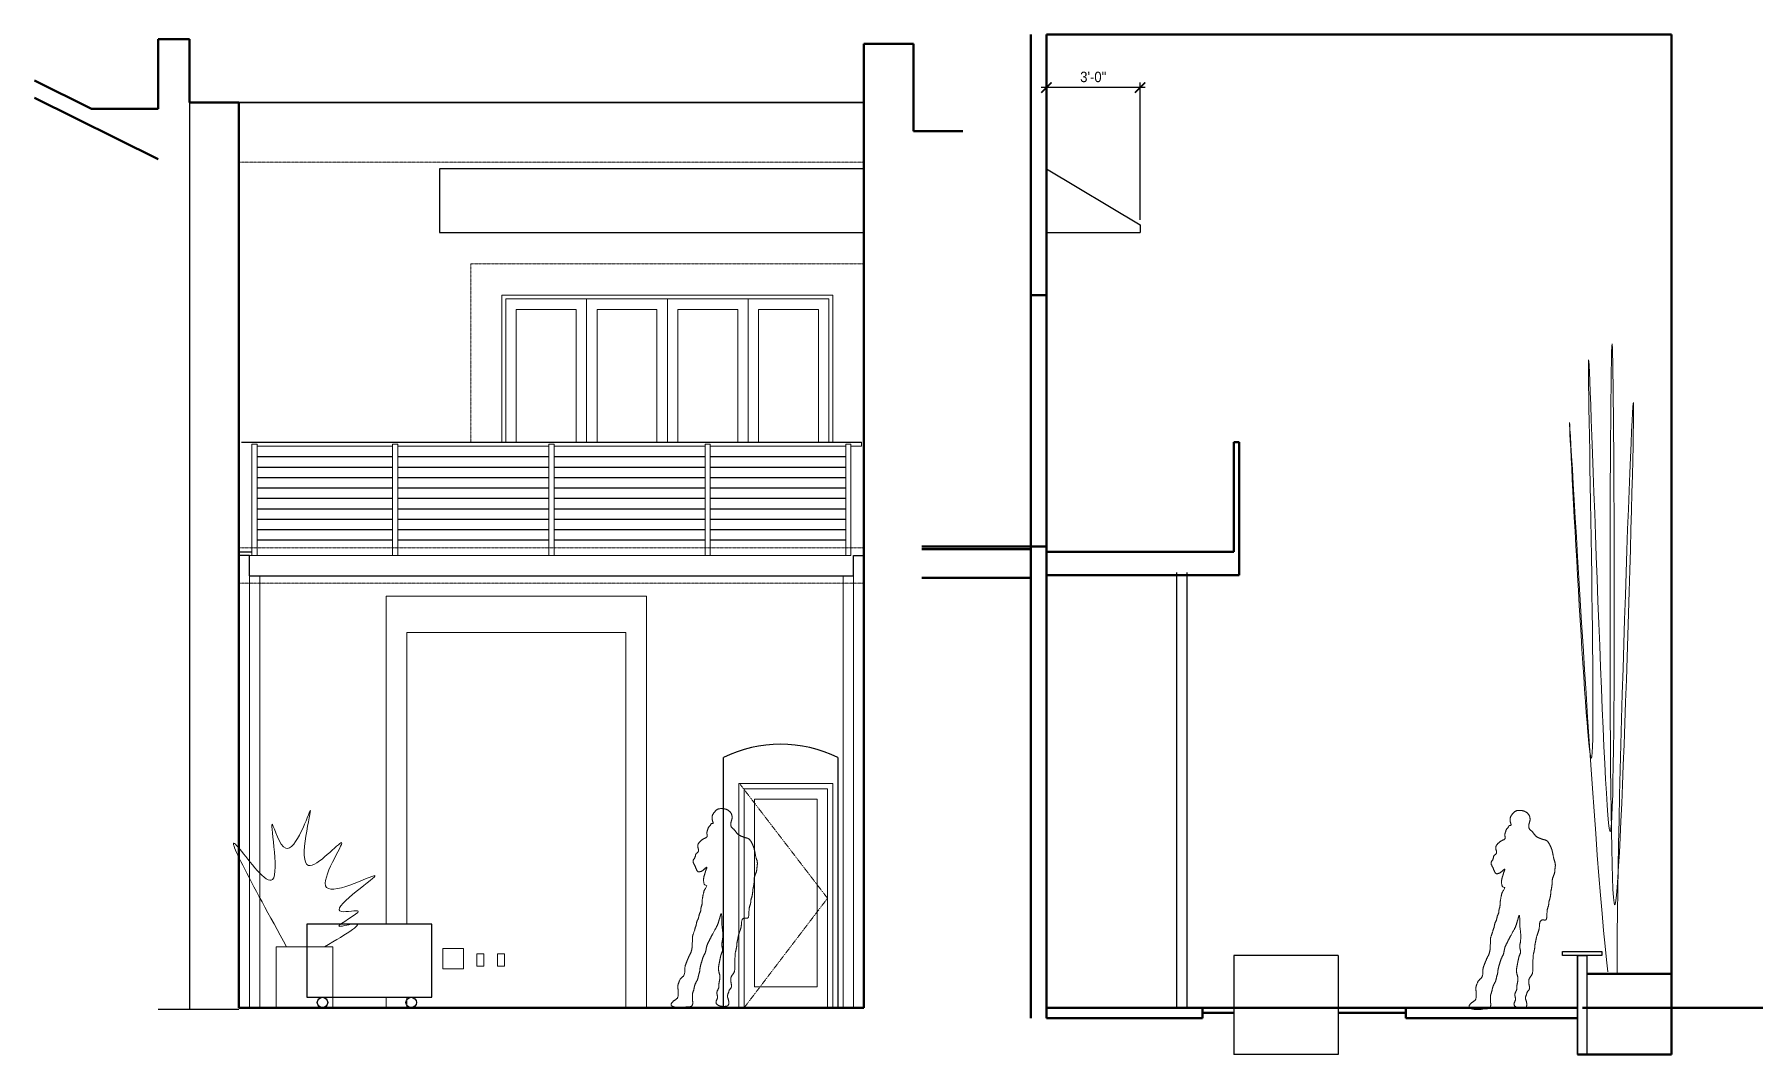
# Model space of a CAD drawing. Header units: inches. Extents: x -5536 to 8590, y -9140 to 228.
# Drawn here: x 7004 to 7664, y -4818 to -4426 of the extents above; entities that cross this region are included whole.
import ezdxf

# ---------------------------------------------------------------- set-up
doc = ezdxf.new("R2010")
doc.units = ezdxf.units.IN
doc.header["$LTSCALE"] = 0.125
doc.header["$MEASUREMENT"] = 0
doc.header["$PDMODE"] = 35
doc.header["$PDSIZE"] = -5
doc.linetypes.add('DASHED', pattern=[0.75, 0.5, -0.25])
doc.linetypes.add('DOT', pattern=[0.25, 0, -0.25])
doc.layers.get('0').update_dxf_attribs({"linetype": 'CONTINUOUS'})
doc.layers.get('Defpoints').update_dxf_attribs({"linetype": 'CONTINUOUS'})
for name, color, linetype, lineweight in [('A-ELEV-1', 4, 'CONTINUOUS', 35), ('A-ELEV-2', 5, 'CONTINUOUS', 25), ('A-ELEV-3', 8, 'CONTINUOUS', 15), ('A-ELEV-BYND', 9, 'DASHED', 9), ('A-ELEV-CUT', 3, 'CONTINUOUS', 50), ('A-ELEV-GHOST', 8, 'DOT', 15)]:
    doc.layers.add(name, color=color, linetype=linetype, lineweight=lineweight)
doc.layers.add('A-note-dim-1_4', color=8, linetype='CONTINUOUS')
doc.styles.add('1_4SM', font='swisse.ttf', dxfattribs={"width": 0.9, "height": 4})
doc.dimstyles.new('DIM1_4', dxfattribs={"dimtxt": 4, "dimasz": 4, "dimexe": 2, "dimexo": 2, "dimgap": 2, "dimtad": 1, "dimdec": 4, "dimzin": 11, "dimdsep": 46, "dimlunit": 4, "dimtxsty": '1_4SM', "dimblk": 'ARCHTICK', "dimblk1": 'ARCHTICK', "dimblk2": 'ARCHTICK', "dimsah": 1, "dimcen": 4, "dimdle": 2, "dimclrd": 8, "dimclre": 8, "dimclrt": 8, "dimadec": 0, "dimazin": 0, "dimtfac": 4, "dimtdec": 4, "dimtofl": 0, "dimtmove": 2, "dimatfit": 3, "dimfxl": 1, "dimfrac": 2, "dimtzin": 0, "dimarcsym": 0})

# ---------------------------------------------------------------- blocks, each defined once
blk = doc.blocks.new('E01-PEEP-GREG01')
at = {"layer": 'A-ELEV-3'}
blk.add_lwpolyline([(3.52, 44.76), (3.39, 44.44), (3.25, 44.16), (3.12, 43.91), (3, 43.7), (2.88, 43.51), (2.77, 43.34), (2.68, 43.18), (2.59, 43.03), (2.52, 42.9), (2.46, 42.76), (2.41, 42.63), (2.37, 42.5), (2.33, 42.37), (2.3, 42.22), (2.26, 42.07), (2.23, 41.91), (2.2, 41.74), (2.16, 41.55), (2.12, 41.36), (2.08, 41.16), (2.04, 40.97), (2, 40.78), (1.97, 40.59), (1.93, 40.42), (1.9, 40.25), (1.87, 40.1), (1.84, 39.96), (1.82, 39.82), (1.8, 39.68), (1.78, 39.53), (1.77, 39.38), (1.75, 39.22), (1.74, 39.05), (1.73, 38.86), (1.73, 38.67), (1.72, 38.47), (1.71, 38.28), (1.7, 38.08), (1.68, 37.9), (1.66, 37.72), (1.64, 37.56), (1.61, 37.41), (1.57, 37.27), (1.54, 37.14), (1.5, 37.02), (1.46, 36.9), (1.43, 36.79), (1.39, 36.68), (1.36, 36.56), (1.33, 36.45), (1.3, 36.34), (1.28, 36.23), (1.26, 36.12), (1.24, 36), (1.23, 35.89), (1.21, 35.78), (1.2, 35.67), (1.19, 35.55), (1.19, 35.44), (1.18, 35.33), (1.16, 35.22), (1.15, 35.11), (1.12, 34.99), (1.09, 34.88), (1.06, 34.77), (1.01, 34.66), (0.96, 34.55), (0.91, 34.43), (0.86, 34.32), (0.8, 34.21), (0.75, 34.1), (0.7, 33.98), (0.66, 33.87), (0.62, 33.76), (0.59, 33.65), (0.56, 33.54), (0.54, 33.42), (0.51, 33.31), (0.49, 33.2), (0.46, 33.09), (0.44, 32.97), (0.42, 32.86), (0.39, 32.75), (0.37, 32.64), (0.34, 32.53), (0.3, 32.41), (0.27, 32.3), (0.23, 32.19), (0.18, 32.08), (0.13, 31.96), (0.07, 31.85), (0.02, 31.74), (-0.04, 31.63), (-0.09, 31.52), (-0.15, 31.4), (-0.19, 31.29), (-0.24, 31.18), (-0.27, 31.07), (-0.31, 30.95), (-0.34, 30.84), (-0.36, 30.73), (-0.39, 30.62), (-0.41, 30.51), (-0.43, 30.39), (-0.46, 30.28), (-0.48, 30.17), (-0.5, 30.06), (-0.53, 29.95), (-0.55, 29.83), (-0.58, 29.72), (-0.61, 29.61), (-0.64, 29.5), (-0.68, 29.38), (-0.72, 29.27), (-0.75, 29.16), (-0.79, 29.05), (-0.83, 28.94), (-0.87, 28.82), (-0.91, 28.71), (-0.94, 28.6), (-0.98, 28.49), (-1.01, 28.37), (-1.04, 28.25), (-1.07, 28.13), (-1.11, 28), (-1.14, 27.86), (-1.19, 27.71), (-1.24, 27.55), (-1.3, 27.38), (-1.37, 27.19), (-1.44, 27), (-1.51, 26.8), (-1.58, 26.61), (-1.65, 26.42), (-1.72, 26.23), (-1.78, 26.06), (-1.83, 25.89), (-1.88, 25.74), (-1.91, 25.58), (-1.95, 25.42), (-1.97, 25.24), (-1.99, 25.05), (-2.01, 24.82), (-2.02, 24.56), (-2.03, 24.26), (-2.04, 23.93), (-2.04, 23.58), (-2.05, 23.21), (-2.06, 22.85), (-2.06, 22.5), (-2.07, 22.17), (-2.08, 21.87), (-2.09, 21.61), (-2.11, 21.38), (-2.13, 21.19), (-2.14, 21.03), (-2.16, 20.88), (-2.19, 20.75), (-2.21, 20.63), (-2.23, 20.52), (-2.25, 20.41), (-2.28, 20.3), (-2.3, 20.18), (-2.32, 20.07), (-2.35, 19.96), (-2.38, 19.85), (-2.41, 19.74), (-2.44, 19.62), (-2.48, 19.51), (-2.51, 19.4), (-2.55, 19.29), (-2.6, 19.17), (-2.64, 19.06), (-2.69, 18.95), (-2.74, 18.84), (-2.8, 18.73), (-2.86, 18.61), (-2.92, 18.5), (-2.98, 18.39), (-3.04, 18.28), (-3.1, 18.16), (-3.16, 18.05), (-3.22, 17.94), (-3.28, 17.83), (-3.33, 17.72), (-3.39, 17.6), (-3.44, 17.49), (-3.48, 17.38), (-3.53, 17.27), (-3.58, 17.15), (-3.62, 17.04), (-3.67, 16.93), (-3.71, 16.82), (-3.76, 16.71), (-3.8, 16.59), (-3.85, 16.48), (-3.89, 16.37), (-3.94, 16.26), (-3.98, 16.15), (-4.03, 16.03), (-4.07, 15.92), (-4.12, 15.81), (-4.16, 15.7), (-4.21, 15.58), (-4.25, 15.47), (-4.3, 15.36), (-4.34, 15.25), (-4.39, 15.14), (-4.43, 15.02), (-4.48, 14.91), (-4.52, 14.8), (-4.56, 14.69), (-4.6, 14.57), (-4.64, 14.46), (-4.68, 14.35), (-4.72, 14.24), (-4.75, 14.12), (-4.78, 14.01), (-4.8, 13.89), (-4.83, 13.75), (-4.85, 13.6), (-4.87, 13.44), (-4.88, 13.25), (-4.9, 13.04), (-4.91, 12.8), (-4.92, 12.55), (-4.93, 12.27), (-4.94, 11.99), (-4.96, 11.71), (-4.99, 11.44), (-5.03, 11.18), (-5.08, 10.95), (-5.14, 10.74), (-5.21, 10.55), (-5.3, 10.39), (-5.39, 10.24), (-5.49, 10.11), (-5.6, 9.99), (-5.71, 9.88), (-5.82, 9.78), (-5.94, 9.68), (-6.05, 9.58), (-6.16, 9.48), (-6.27, 9.37), (-6.38, 9.26), (-6.49, 9.14), (-6.59, 9), (-6.69, 8.85), (-6.79, 8.69), (-6.89, 8.51), (-6.98, 8.32), (-7.07, 8.13), (-7.15, 7.94), (-7.22, 7.75), (-7.29, 7.56), (-7.35, 7.39), (-7.4, 7.22), (-7.45, 7.08), (-7.48, 6.94), (-7.52, 6.81), (-7.54, 6.68), (-7.56, 6.57), (-7.58, 6.45), (-7.59, 6.34), (-7.6, 6.23), (-7.61, 6.11), (-7.61, 6), (-7.61, 5.89), (-7.61, 5.78), (-7.61, 5.67), (-7.6, 5.55), (-7.59, 5.44), (-7.58, 5.33), (-7.56, 5.21), (-7.55, 5.09), (-7.53, 4.96), (-7.51, 4.81), (-7.5, 4.64), (-7.48, 4.46), (-7.47, 4.24), (-7.46, 4.01), (-7.46, 3.75), (-7.46, 3.48), (-7.46, 3.2), (-7.48, 2.93), (-7.5, 2.66), (-7.54, 2.41), (-7.59, 2.18), (-7.65, 1.98), (-7.73, 1.81), (-7.81, 1.66), (-7.91, 1.54), (-8.01, 1.43), (-8.12, 1.33), (-8.23, 1.24), (-8.34, 1.16), (-8.45, 1.09), (-8.56, 1.01), (-8.68, 0.94), (-8.79, 0.86), (-8.9, 0.78), (-9.01, 0.7), (-9.13, 0.62), (-9.24, 0.53), (-9.35, 0.44), (-9.46, 0.34), (-9.57, 0.24), (-9.67, 0.14), (-9.77, 0.03), (-9.86, -0.08), (-9.94, -0.19), (-10.02, -0.3), (-10.08, -0.42), (-10.13, -0.53), (-10.16, -0.64), (-10.19, -0.74), (-10.2, -0.85), (-10.19, -0.95), (-10.17, -1.05), (-10.14, -1.14), (-10.08, -1.23), (-10.01, -1.31), (-9.93, -1.39), (-9.83, -1.46), (-9.71, -1.53), (-9.58, -1.59), (-9.43, -1.65), (-9.27, -1.71), (-9.09, -1.76), (-8.91, -1.82), (-8.71, -1.86), (-8.5, -1.91), (-8.29, -1.95), (-8.07, -1.98), (-7.85, -2.01), (-7.62, -2.04), (-7.4, -2.06), (-7.17, -2.07), (-6.95, -2.08), (-6.74, -2.08), (-6.53, -2.08), (-6.34, -2.07), (-6.15, -2.06), (-5.97, -2.04), (-5.81, -2.01), (-5.66, -1.98), (-5.52, -1.95), (-5.37, -1.92), (-5.23, -1.89), (-5.09, -1.85), (-4.94, -1.82), (-4.78, -1.8), (-4.6, -1.78), (-4.42, -1.76), (-4.22, -1.75), (-4.03, -1.74), (-3.83, -1.73), (-3.64, -1.73), (-3.45, -1.72), (-3.28, -1.71), (-3.12, -1.7), (-2.97, -1.68), (-2.83, -1.66), (-2.71, -1.63), (-2.6, -1.6), (-2.5, -1.55), (-2.4, -1.5), (-2.32, -1.44), (-2.25, -1.37), (-2.18, -1.28), (-2.12, -1.19), (-2.07, -1.1), (-2.03, -0.99), (-1.99, -0.88), (-1.96, -0.77), (-1.93, -0.66), (-1.91, -0.55), (-1.9, -0.44), (-1.89, -0.33), (-1.88, -0.21), (-1.88, -0.1), (-1.88, 0.01), (-1.89, 0.12), (-1.9, 0.24), (-1.91, 0.35), (-1.93, 0.46), (-1.94, 0.58), (-1.96, 0.7), (-1.98, 0.83), (-1.99, 0.97), (-2.01, 1.12), (-2.02, 1.28), (-2.03, 1.46), (-2.04, 1.64), (-2.04, 1.83), (-2.04, 2.03), (-2.04, 2.23), (-2.04, 2.42), (-2.03, 2.6), (-2.02, 2.78), (-2.01, 2.94), (-1.99, 3.09), (-1.97, 3.23), (-1.95, 3.36), (-1.93, 3.48), (-1.9, 3.6), (-1.87, 3.71), (-1.84, 3.83), (-1.81, 3.94), (-1.77, 4.05), (-1.73, 4.16), (-1.69, 4.27), (-1.65, 4.39), (-1.61, 4.5), (-1.58, 4.61), (-1.54, 4.72), (-1.51, 4.84), (-1.48, 4.95), (-1.45, 5.06), (-1.43, 5.17), (-1.4, 5.28), (-1.38, 5.4), (-1.35, 5.51), (-1.33, 5.62), (-1.31, 5.73), (-1.29, 5.85), (-1.26, 5.96), (-1.24, 6.07), (-1.21, 6.18), (-1.18, 6.29), (-1.15, 6.41), (-1.12, 6.52), (-1.09, 6.63), (-1.05, 6.74), (-1.01, 6.86), (-0.97, 6.97), (-0.92, 7.08), (-0.87, 7.19), (-0.82, 7.3), (-0.76, 7.42), (-0.71, 7.53), (-0.65, 7.64), (-0.58, 7.75), (-0.52, 7.86), (-0.46, 7.98), (-0.4, 8.09), (-0.34, 8.2), (-0.28, 8.31), (-0.23, 8.43), (-0.18, 8.54), (-0.13, 8.65), (-0.08, 8.76), (-0.04, 8.87), (0, 8.99), (0.04, 9.1), (0.08, 9.21), (0.11, 9.32), (0.14, 9.44), (0.17, 9.55), (0.19, 9.66), (0.22, 9.77), (0.24, 9.88), (0.26, 10), (0.29, 10.11), (0.31, 10.22), (0.33, 10.33), (0.35, 10.45), (0.38, 10.56), (0.4, 10.67), (0.43, 10.78), (0.46, 10.89), (0.49, 11.01), (0.53, 11.12), (0.57, 11.23), (0.6, 11.34), (0.64, 11.46), (0.68, 11.57), (0.71, 11.68), (0.74, 11.79), (0.76, 11.9), (0.78, 12.02), (0.8, 12.13), (0.81, 12.24), (0.82, 12.35), (0.83, 12.46), (0.84, 12.58), (0.84, 12.69), (0.85, 12.8), (0.87, 12.91), (0.88, 13.03), (0.9, 13.14), (0.92, 13.25), (0.94, 13.36), (0.96, 13.47), (0.98, 13.59), (1, 13.7), (1.03, 13.81), (1.05, 13.92), (1.07, 14.04), (1.1, 14.15), (1.12, 14.26), (1.15, 14.37), (1.18, 14.48), (1.21, 14.6), (1.25, 14.71), (1.29, 14.82), (1.32, 14.93), (1.36, 15.05), (1.4, 15.16), (1.44, 15.27), (1.48, 15.38), (1.51, 15.49), (1.55, 15.61), (1.58, 15.72), (1.6, 15.83), (1.63, 15.94), (1.66, 16.06), (1.69, 16.17), (1.72, 16.28), (1.75, 16.39), (1.79, 16.5), (1.83, 16.62), (1.86, 16.73), (1.91, 16.84), (1.95, 16.95), (1.99, 17.07), (2.04, 17.18), (2.08, 17.29), (2.13, 17.4), (2.17, 17.51), (2.22, 17.63), (2.27, 17.74), (2.31, 17.85), (2.36, 17.96), (2.42, 18.07), (2.47, 18.19), (2.53, 18.3), (2.59, 18.41), (2.65, 18.52), (2.71, 18.64), (2.77, 18.75), (2.82, 18.86), (2.87, 18.97), (2.92, 19.08), (2.96, 19.2), (3, 19.31), (3.03, 19.42), (3.06, 19.53), (3.09, 19.65), (3.11, 19.76), (3.14, 19.87), (3.16, 19.98), (3.18, 20.09), (3.21, 20.21), (3.23, 20.32), (3.25, 20.43), (3.27, 20.54), (3.29, 20.66), (3.32, 20.77), (3.34, 20.88), (3.36, 20.99), (3.39, 21.1), (3.41, 21.22), (3.43, 21.33), (3.46, 21.44), (3.49, 21.55), (3.52, 21.67), (3.55, 21.78), (3.58, 21.89), (3.62, 22), (3.66, 22.11), (3.71, 22.23), (3.75, 22.34), (3.8, 22.45), (3.85, 22.56), (3.91, 22.67), (3.97, 22.79), (4.03, 22.9), (4.09, 23.01), (4.15, 23.12), (4.21, 23.24), (4.27, 23.35), (4.33, 23.46), (4.39, 23.57), (4.44, 23.68), (4.5, 23.8), (4.55, 23.91), (4.6, 24.02), (4.65, 24.13), (4.7, 24.25), (4.75, 24.36), (4.81, 24.47), (4.86, 24.58), (4.92, 24.69), (4.99, 24.81), (5.05, 24.92), (5.11, 25.03), (5.17, 25.14), (5.23, 25.26), (5.29, 25.37), (5.34, 25.48), (5.4, 25.6), (5.45, 25.72), (5.52, 25.85), (5.59, 26), (5.67, 26.17), (5.77, 26.35), (5.89, 26.56), (6.02, 26.8), (6.17, 27.06), (6.32, 27.33), (6.48, 27.61), (6.65, 27.89), (6.8, 28.16), (6.95, 28.42), (7.08, 28.66), (7.2, 28.87), (7.29, 29.06), (7.38, 29.22), (7.45, 29.37), (7.51, 29.5), (7.56, 29.63), (7.61, 29.74), (7.65, 29.86), (7.7, 29.97), (7.74, 30.08), (7.79, 30.19), (7.83, 30.3), (7.87, 30.42), (7.91, 30.53), (7.95, 30.64), (7.98, 30.75), (8.01, 30.87), (8.04, 30.98), (8.07, 31.09), (8.1, 31.2), (8.13, 31.31), (8.16, 31.43), (8.19, 31.54), (8.22, 31.65), (8.26, 31.76), (8.29, 31.87), (8.33, 31.99), (8.37, 32.1), (8.41, 32.21), (8.45, 32.32), (8.49, 32.44), (8.52, 32.55), (8.55, 32.66), (8.58, 32.77), (8.61, 32.88), (8.64, 33), (8.67, 33.11), (8.7, 33.22), (8.73, 33.33), (8.76, 33.45), (8.8, 33.56), (8.83, 33.67), (8.87, 33.77), (8.91, 33.86), (8.95, 33.93), (8.99, 33.99), (9.02, 34.03), (9.06, 34.04), (9.09, 34.03), (9.12, 33.98), (9.15, 33.9), (9.17, 33.78), (9.19, 33.62), (9.21, 33.41), (9.23, 33.16), (9.24, 32.85), (9.25, 32.48), (9.26, 32.08), (9.27, 31.65), (9.27, 31.2), (9.28, 30.76), (9.29, 30.32), (9.31, 29.92), (9.33, 29.56), (9.35, 29.25), (9.38, 28.98), (9.42, 28.74), (9.45, 28.53), (9.48, 28.32), (9.51, 28.1), (9.54, 27.87), (9.57, 27.61), (9.59, 27.31), (9.6, 26.98), (9.61, 26.63), (9.62, 26.27), (9.62, 25.9), (9.62, 25.55), (9.61, 25.22), (9.6, 24.92), (9.59, 24.66), (9.57, 24.43), (9.55, 24.24), (9.54, 24.08), (9.51, 23.93), (9.49, 23.8), (9.47, 23.69), (9.45, 23.57), (9.43, 23.46), (9.4, 23.35), (9.38, 23.24), (9.36, 23.12), (9.34, 23.01), (9.33, 22.9), (9.31, 22.79), (9.3, 22.67), (9.29, 22.56), (9.28, 22.45), (9.28, 22.34), (9.28, 22.23), (9.28, 22.11), (9.28, 22), (9.29, 21.89), (9.3, 21.78), (9.31, 21.67), (9.33, 21.55), (9.34, 21.44), (9.36, 21.33), (9.38, 21.22), (9.4, 21.1), (9.43, 20.99), (9.45, 20.88), (9.47, 20.77), (9.49, 20.66), (9.51, 20.54), (9.53, 20.43), (9.54, 20.32), (9.55, 20.21), (9.55, 20.09), (9.54, 19.98), (9.52, 19.87), (9.5, 19.76), (9.47, 19.65), (9.44, 19.53), (9.4, 19.42), (9.36, 19.31), (9.31, 19.2), (9.27, 19.08), (9.22, 18.97), (9.18, 18.86), (9.14, 18.75), (9.09, 18.64), (9.05, 18.52), (9.01, 18.41), (8.97, 18.3), (8.94, 18.19), (8.91, 18.07), (8.88, 17.96), (8.85, 17.85), (8.82, 17.74), (8.8, 17.63), (8.78, 17.51), (8.75, 17.4), (8.73, 17.29), (8.71, 17.18), (8.69, 17.07), (8.66, 16.95), (8.64, 16.84), (8.62, 16.73), (8.6, 16.62), (8.57, 16.5), (8.55, 16.39), (8.53, 16.28), (8.51, 16.17), (8.48, 16.06), (8.46, 15.94), (8.44, 15.83), (8.42, 15.72), (8.39, 15.61), (8.37, 15.49), (8.35, 15.38), (8.33, 15.27), (8.3, 15.16), (8.28, 15.05), (8.26, 14.93), (8.24, 14.82), (8.21, 14.71), (8.19, 14.6), (8.17, 14.48), (8.15, 14.37), (8.13, 14.25), (8.11, 14.13), (8.09, 14), (8.07, 13.86), (8.05, 13.71), (8.04, 13.55), (8.03, 13.37), (8.03, 13.19), (8.02, 13), (8.02, 12.8), (8.03, 12.61), (8.04, 12.41), (8.05, 12.23), (8.07, 12.05), (8.1, 11.89), (8.13, 11.74), (8.16, 11.6), (8.19, 11.47), (8.23, 11.35), (8.27, 11.23), (8.31, 11.12), (8.34, 11.01), (8.37, 10.89), (8.4, 10.78), (8.43, 10.67), (8.45, 10.56), (8.47, 10.45), (8.49, 10.33), (8.51, 10.22), (8.52, 10.11), (8.53, 10), (8.54, 9.88), (8.54, 9.77), (8.54, 9.66), (8.54, 9.55), (8.54, 9.44), (8.53, 9.32), (8.52, 9.21), (8.51, 9.1), (8.49, 8.99), (8.48, 8.87), (8.46, 8.76), (8.44, 8.65), (8.42, 8.54), (8.39, 8.43), (8.37, 8.31), (8.35, 8.2), (8.33, 8.09), (8.3, 7.98), (8.28, 7.86), (8.26, 7.75), (8.24, 7.64), (8.21, 7.53), (8.19, 7.42), (8.17, 7.3), (8.15, 7.19), (8.13, 7.08), (8.11, 6.97), (8.09, 6.86), (8.08, 6.74), (8.07, 6.63), (8.07, 6.52), (8.07, 6.41), (8.08, 6.29), (8.09, 6.18), (8.09, 6.07), (8.1, 5.96), (8.1, 5.85), (8.09, 5.73), (8.07, 5.62), (8.04, 5.51), (8.01, 5.4), (7.96, 5.28), (7.91, 5.17), (7.86, 5.06), (7.8, 4.95), (7.74, 4.84), (7.68, 4.72), (7.63, 4.61), (7.58, 4.5), (7.53, 4.39), (7.49, 4.27), (7.45, 4.16), (7.42, 4.05), (7.4, 3.94), (7.38, 3.83), (7.38, 3.71), (7.38, 3.6), (7.38, 3.49), (7.39, 3.38), (7.41, 3.26), (7.43, 3.15), (7.45, 3.04), (7.47, 2.93), (7.49, 2.82), (7.52, 2.7), (7.54, 2.59), (7.55, 2.48), (7.57, 2.37), (7.58, 2.26), (7.59, 2.14), (7.59, 2.03), (7.59, 1.92), (7.58, 1.81), (7.57, 1.69), (7.55, 1.58), (7.52, 1.47), (7.49, 1.36), (7.45, 1.25), (7.41, 1.13), (7.37, 1.02), (7.31, 0.91), (7.26, 0.8), (7.21, 0.68), (7.16, 0.57), (7.12, 0.46), (7.08, 0.35), (7.05, 0.24), (7.04, 0.12), (7.03, 0.01), (7.04, -0.1), (7.05, -0.21), (7.08, -0.31), (7.12, -0.41), (7.17, -0.51), (7.23, -0.6), (7.31, -0.69), (7.39, -0.77), (7.48, -0.85), (7.58, -0.92), (7.68, -0.99), (7.79, -1.05), (7.9, -1.11), (8.01, -1.17), (8.12, -1.23), (8.24, -1.28), (8.36, -1.32), (8.5, -1.37), (8.65, -1.41), (8.81, -1.44), (9, -1.47), (9.21, -1.5), (9.45, -1.52), (9.7, -1.53), (9.97, -1.54), (10.25, -1.53), (10.52, -1.52), (10.77, -1.5), (11.01, -1.46), (11.22, -1.41), (11.39, -1.35), (11.53, -1.27), (11.64, -1.19), (11.73, -1.09), (11.79, -0.99), (11.84, -0.88), (11.88, -0.77), (11.9, -0.66), (11.92, -0.55), (11.94, -0.44), (11.95, -0.33), (11.95, -0.21), (11.95, -0.1), (11.95, 0.01), (11.94, 0.12), (11.93, 0.24), (11.92, 0.35), (11.91, 0.46), (11.89, 0.57), (11.87, 0.68), (11.84, 0.8), (11.82, 0.91), (11.79, 1.02), (11.75, 1.13), (11.72, 1.25), (11.68, 1.36), (11.65, 1.47), (11.61, 1.58), (11.57, 1.69), (11.54, 1.81), (11.51, 1.92), (11.49, 2.03), (11.47, 2.14), (11.45, 2.26), (11.44, 2.37), (11.44, 2.48), (11.45, 2.59), (11.46, 2.7), (11.49, 2.82), (11.52, 2.93), (11.55, 3.04), (11.6, 3.15), (11.64, 3.26), (11.7, 3.38), (11.75, 3.49), (11.79, 3.6), (11.84, 3.71), (11.87, 3.83), (11.9, 3.94), (11.93, 4.05), (11.95, 4.16), (11.97, 4.27), (12, 4.38), (12.03, 4.49), (12.06, 4.59), (12.11, 4.69), (12.18, 4.79), (12.25, 4.89), (12.33, 4.99), (12.42, 5.08), (12.5, 5.18), (12.59, 5.27), (12.67, 5.37), (12.74, 5.47), (12.81, 5.57), (12.86, 5.68), (12.9, 5.79), (12.93, 5.89), (12.95, 6), (12.97, 6.12), (12.98, 6.23), (12.98, 6.34), (12.98, 6.45), (12.97, 6.56), (12.96, 6.68), (12.95, 6.79), (12.93, 6.9), (12.91, 7.01), (12.89, 7.12), (12.86, 7.24), (12.84, 7.35), (12.82, 7.46), (12.8, 7.57), (12.78, 7.69), (12.76, 7.8), (12.74, 7.91), (12.73, 8.02), (12.71, 8.13), (12.7, 8.25), (12.7, 8.36), (12.69, 8.47), (12.69, 8.58), (12.69, 8.7), (12.7, 8.81), (12.7, 8.92), (12.71, 9.03), (12.73, 9.14), (12.74, 9.26), (12.76, 9.37), (12.79, 9.48), (12.82, 9.59), (12.86, 9.7), (12.9, 9.82), (12.95, 9.93), (13.01, 10.04), (13.08, 10.15), (13.15, 10.27), (13.23, 10.38), (13.31, 10.49), (13.39, 10.6), (13.47, 10.71), (13.55, 10.83), (13.63, 10.94), (13.7, 11.05), (13.77, 11.16), (13.84, 11.28), (13.9, 11.39), (13.96, 11.5), (14.01, 11.61), (14.06, 11.72), (14.1, 11.84), (14.14, 11.96), (14.17, 12.11), (14.2, 12.29), (14.22, 12.5), (14.24, 12.78), (14.26, 13.11), (14.27, 13.52), (14.28, 14.01), (14.29, 14.56), (14.3, 15.15), (14.3, 15.76), (14.31, 16.38), (14.33, 16.97), (14.34, 17.52), (14.36, 18.01), (14.39, 18.42), (14.42, 18.75), (14.45, 19.02), (14.48, 19.24), (14.52, 19.42), (14.56, 19.56), (14.59, 19.69), (14.63, 19.8), (14.66, 19.91), (14.69, 20.03), (14.72, 20.14), (14.75, 20.25), (14.77, 20.36), (14.79, 20.48), (14.82, 20.59), (14.84, 20.7), (14.86, 20.81), (14.88, 20.92), (14.91, 21.04), (14.93, 21.15), (14.94, 21.26), (14.96, 21.37), (14.98, 21.49), (14.99, 21.6), (15, 21.71), (15.01, 21.82), (15.01, 21.93), (15.02, 22.05), (15.02, 22.16), (15.03, 22.27), (15.04, 22.38), (15.05, 22.5), (15.06, 22.61), (15.08, 22.72), (15.09, 22.83), (15.11, 22.94), (15.13, 23.06), (15.15, 23.17), (15.18, 23.28), (15.2, 23.39), (15.22, 23.51), (15.24, 23.62), (15.27, 23.73), (15.29, 23.84), (15.31, 23.95), (15.33, 24.07), (15.36, 24.18), (15.38, 24.29), (15.4, 24.4), (15.42, 24.51), (15.45, 24.63), (15.47, 24.74), (15.49, 24.85), (15.51, 24.96), (15.54, 25.08), (15.56, 25.19), (15.58, 25.3), (15.6, 25.41), (15.63, 25.53), (15.66, 25.66), (15.69, 25.79), (15.73, 25.92), (15.78, 26.07), (15.83, 26.24), (15.89, 26.41), (15.95, 26.6), (16.02, 26.79), (16.1, 26.98), (16.17, 27.18), (16.24, 27.37), (16.31, 27.56), (16.37, 27.73), (16.42, 27.89), (16.46, 28.04), (16.5, 28.18), (16.54, 28.31), (16.56, 28.43), (16.59, 28.55), (16.61, 28.67), (16.64, 28.78), (16.66, 28.89), (16.68, 29.01), (16.7, 29.12), (16.72, 29.25), (16.74, 29.38), (16.76, 29.51), (16.77, 29.66), (16.79, 29.83), (16.8, 30), (16.81, 30.19), (16.81, 30.38), (16.83, 30.57), (16.84, 30.77), (16.87, 30.96), (16.9, 31.15), (16.94, 31.32), (16.99, 31.48), (17.05, 31.63), (17.12, 31.76), (17.19, 31.88), (17.28, 31.99), (17.37, 32.08), (17.47, 32.16), (17.56, 32.22), (17.67, 32.27), (17.77, 32.3), (17.88, 32.33), (17.99, 32.35), (18.1, 32.35), (18.21, 32.35), (18.32, 32.35), (18.43, 32.34), (18.55, 32.33), (18.66, 32.31), (18.77, 32.3), (18.87, 32.3), (18.97, 32.3), (19.07, 32.31), (19.16, 32.33), (19.24, 32.37), (19.32, 32.42), (19.38, 32.49), (19.44, 32.59), (19.49, 32.7), (19.54, 32.83), (19.57, 32.99), (19.61, 33.18), (19.63, 33.39), (19.65, 33.62), (19.67, 33.88), (19.68, 34.15), (19.69, 34.43), (19.69, 34.71), (19.7, 34.98), (19.71, 35.24), (19.72, 35.48), (19.73, 35.69), (19.75, 35.88), (19.77, 36.04), (19.79, 36.19), (19.81, 36.32), (19.84, 36.45), (19.87, 36.56), (19.9, 36.68), (19.94, 36.79), (19.97, 36.9), (20.01, 37.01), (20.05, 37.13), (20.09, 37.24), (20.13, 37.35), (20.16, 37.46), (20.2, 37.57), (20.23, 37.69), (20.26, 37.8), (20.29, 37.91), (20.31, 38.02), (20.33, 38.14), (20.35, 38.25), (20.37, 38.36), (20.38, 38.47), (20.39, 38.58), (20.4, 38.7), (20.41, 38.81), (20.41, 38.92), (20.42, 39.03), (20.43, 39.15), (20.45, 39.26), (20.47, 39.37), (20.49, 39.48), (20.52, 39.59), (20.56, 39.71), (20.59, 39.82), (20.63, 39.93), (20.67, 40.04), (20.7, 40.15), (20.74, 40.27), (20.77, 40.38), (20.8, 40.49), (20.83, 40.6), (20.86, 40.72), (20.88, 40.83), (20.9, 40.94), (20.93, 41.05), (20.95, 41.16), (20.97, 41.28), (20.99, 41.39), (21.01, 41.5), (21.03, 41.61), (21.05, 41.73), (21.07, 41.84), (21.09, 41.95), (21.1, 42.06), (21.11, 42.17), (21.12, 42.29), (21.12, 42.4), (21.13, 42.51), (21.13, 42.62), (21.14, 42.74), (21.15, 42.85), (21.16, 42.96), (21.17, 43.07), (21.19, 43.18), (21.2, 43.3), (21.22, 43.41), (21.24, 43.52), (21.26, 43.63), (21.29, 43.75), (21.31, 43.86), (21.33, 43.97), (21.35, 44.08), (21.38, 44.19), (21.4, 44.31), (21.42, 44.42), (21.44, 44.53), (21.47, 44.64), (21.49, 44.76), (21.51, 44.87), (21.53, 44.98), (21.55, 45.1), (21.57, 45.22), (21.59, 45.35), (21.61, 45.49), (21.62, 45.64), (21.64, 45.8), (21.65, 45.98), (21.66, 46.16), (21.66, 46.35), (21.67, 46.55), (21.67, 46.75), (21.68, 46.94), (21.69, 47.12), (21.7, 47.3), (21.71, 47.46), (21.73, 47.61), (21.74, 47.75), (21.76, 47.88), (21.79, 48), (21.82, 48.12), (21.84, 48.23), (21.88, 48.35), (21.91, 48.46), (21.95, 48.57), (21.99, 48.68), (22.03, 48.79), (22.07, 48.91), (22.12, 49.02), (22.16, 49.13), (22.21, 49.24), (22.25, 49.36), (22.3, 49.47), (22.34, 49.58), (22.38, 49.69), (22.42, 49.8), (22.46, 49.92), (22.5, 50.03), (22.54, 50.14), (22.57, 50.25), (22.6, 50.36), (22.62, 50.48), (22.65, 50.59), (22.67, 50.7), (22.69, 50.81), (22.7, 50.93), (22.72, 51.04), (22.73, 51.15), (22.73, 51.26), (22.74, 51.37), (22.75, 51.49), (22.75, 51.6), (22.76, 51.71), (22.77, 51.82), (22.78, 51.94), (22.79, 52.05), (22.8, 52.16), (22.82, 52.27), (22.84, 52.38), (22.85, 52.5), (22.87, 52.61), (22.88, 52.72), (22.9, 52.83), (22.9, 52.95), (22.91, 53.06), (22.92, 53.17), (22.92, 53.28), (22.92, 53.39), (22.91, 53.51), (22.9, 53.62), (22.9, 53.73), (22.88, 53.84), (22.87, 53.96), (22.85, 54.07), (22.83, 54.18), (22.8, 54.29), (22.78, 54.4), (22.75, 54.52), (22.72, 54.63), (22.68, 54.74), (22.64, 54.86), (22.6, 54.97), (22.56, 55.1), (22.52, 55.23), (22.48, 55.36), (22.43, 55.51), (22.39, 55.68), (22.34, 55.85), (22.3, 56.04), (22.25, 56.23), (22.21, 56.42), (22.17, 56.62), (22.13, 56.81), (22.09, 57), (22.06, 57.17), (22.02, 57.33), (21.99, 57.48), (21.97, 57.62), (21.94, 57.75), (21.92, 57.87), (21.89, 57.99), (21.87, 58.11), (21.85, 58.22), (21.82, 58.33), (21.8, 58.44), (21.78, 58.56), (21.75, 58.67), (21.73, 58.78), (21.7, 58.89), (21.67, 59), (21.64, 59.12), (21.6, 59.23), (21.56, 59.34), (21.53, 59.45), (21.48, 59.56), (21.44, 59.68), (21.4, 59.79), (21.35, 59.9), (21.31, 60.01), (21.26, 60.13), (21.22, 60.24), (21.17, 60.35), (21.12, 60.46), (21.08, 60.57), (21.03, 60.69), (20.97, 60.8), (20.92, 60.91), (20.86, 61.02), (20.8, 61.14), (20.74, 61.25), (20.68, 61.36), (20.61, 61.47), (20.54, 61.58), (20.48, 61.7), (20.41, 61.81), (20.34, 61.92), (20.27, 62.03), (20.2, 62.14), (20.13, 62.25), (20.06, 62.35), (19.98, 62.44), (19.9, 62.53), (19.81, 62.62), (19.72, 62.69), (19.62, 62.76), (19.52, 62.82), (19.41, 62.87), (19.31, 62.92), (19.2, 62.96), (19.08, 63), (18.97, 63.04), (18.86, 63.07), (18.75, 63.1), (18.64, 63.13), (18.52, 63.16), (18.41, 63.18), (18.3, 63.21), (18.19, 63.24), (18.07, 63.27), (17.96, 63.31), (17.85, 63.35), (17.74, 63.39), (17.62, 63.43), (17.51, 63.47), (17.4, 63.51), (17.29, 63.56), (17.18, 63.6), (17.06, 63.65), (16.95, 63.69), (16.84, 63.74), (16.73, 63.79), (16.61, 63.84), (16.5, 63.89), (16.39, 63.94), (16.28, 63.99), (16.16, 64.05), (16.05, 64.11), (15.94, 64.18), (15.83, 64.24), (15.72, 64.32), (15.62, 64.39), (15.51, 64.47), (15.41, 64.56), (15.31, 64.65), (15.21, 64.75), (15.12, 64.85), (15.03, 64.96), (14.94, 65.07), (14.85, 65.18), (14.77, 65.29), (14.69, 65.4), (14.61, 65.51), (14.54, 65.62), (14.46, 65.73), (14.39, 65.84), (14.31, 65.95), (14.23, 66.05), (14.15, 66.14), (14.06, 66.24), (13.97, 66.32), (13.87, 66.41), (13.77, 66.49), (13.67, 66.57), (13.57, 66.64), (13.47, 66.72), (13.37, 66.81), (13.28, 66.9), (13.2, 66.99), (13.11, 67.08), (13.04, 67.19), (12.97, 67.29), (12.91, 67.4), (12.86, 67.51), (12.81, 67.62), (12.77, 67.73), (12.74, 67.85), (12.72, 67.96), (12.71, 68.07), (12.7, 68.18), (12.7, 68.29), (12.7, 68.41), (12.7, 68.52), (12.71, 68.63), (12.73, 68.74), (12.74, 68.85), (12.76, 68.97), (12.78, 69.08), (12.8, 69.19), (12.83, 69.3), (12.86, 69.42), (12.89, 69.53), (12.93, 69.64), (12.96, 69.75), (13, 69.86), (13.04, 69.98), (13.07, 70.09), (13.11, 70.2), (13.14, 70.31), (13.16, 70.43), (13.18, 70.54), (13.2, 70.65), (13.21, 70.76), (13.21, 70.87), (13.21, 70.99), (13.21, 71.1), (13.2, 71.21), (13.19, 71.32), (13.18, 71.44), (13.16, 71.55), (13.14, 71.66), (13.12, 71.77), (13.09, 71.88), (13.06, 72), (13.02, 72.11), (12.98, 72.22), (12.94, 72.33), (12.88, 72.44), (12.82, 72.56), (12.76, 72.67), (12.69, 72.77), (12.61, 72.88), (12.53, 72.99), (12.44, 73.09), (12.35, 73.19), (12.25, 73.28), (12.15, 73.38), (12.05, 73.47), (11.94, 73.55), (11.83, 73.63), (11.72, 73.71), (11.61, 73.78), (11.49, 73.84), (11.38, 73.9), (11.27, 73.95), (11.16, 74), (11.04, 74.05), (10.93, 74.09), (10.82, 74.13), (10.71, 74.17), (10.59, 74.2), (10.48, 74.23), (10.36, 74.25), (10.24, 74.28), (10.11, 74.3), (9.97, 74.32), (9.82, 74.33), (9.66, 74.34), (9.48, 74.35), (9.3, 74.36), (9.11, 74.36), (8.91, 74.36), (8.71, 74.35), (8.52, 74.34), (8.34, 74.31), (8.16, 74.29), (8, 74.25), (7.85, 74.2), (7.71, 74.15), (7.58, 74.09), (7.47, 74.02), (7.35, 73.94), (7.25, 73.86), (7.14, 73.78), (7.04, 73.68), (6.95, 73.59), (6.85, 73.49), (6.76, 73.38), (6.67, 73.27), (6.57, 73.16), (6.48, 73.05), (6.39, 72.94), (6.3, 72.83), (6.22, 72.71), (6.13, 72.6), (6.05, 72.49), (5.97, 72.38), (5.89, 72.27), (5.83, 72.15), (5.77, 72.04), (5.71, 71.93), (5.67, 71.82), (5.63, 71.7), (5.6, 71.59), (5.58, 71.48), (5.55, 71.37), (5.54, 71.26), (5.53, 71.14), (5.52, 71.03), (5.51, 70.92), (5.51, 70.81), (5.51, 70.69), (5.51, 70.58), (5.52, 70.47), (5.54, 70.36), (5.56, 70.25), (5.58, 70.13), (5.61, 70.02), (5.64, 69.91), (5.68, 69.8), (5.72, 69.69), (5.75, 69.57), (5.79, 69.46), (5.83, 69.35), (5.86, 69.24), (5.88, 69.13), (5.91, 69.02), (5.92, 68.93), (5.92, 68.84), (5.91, 68.76), (5.89, 68.7), (5.86, 68.66), (5.8, 68.64), (5.74, 68.63), (5.66, 68.63), (5.58, 68.63), (5.49, 68.64), (5.41, 68.64), (5.33, 68.63), (5.26, 68.6), (5.19, 68.56), (5.14, 68.5), (5.09, 68.42), (5.05, 68.34), (5, 68.25), (4.95, 68.15), (4.9, 68.04), (4.84, 67.94), (4.76, 67.84), (4.68, 67.74), (4.6, 67.65), (4.51, 67.55), (4.42, 67.46), (4.33, 67.36), (4.25, 67.26), (4.18, 67.16), (4.12, 67.06), (4.06, 66.96), (4.02, 66.85), (3.98, 66.74), (3.95, 66.63), (3.91, 66.52), (3.88, 66.41), (3.85, 66.3), (3.81, 66.18), (3.78, 66.07), (3.74, 65.96), (3.7, 65.85), (3.67, 65.74), (3.63, 65.62), (3.6, 65.51), (3.58, 65.4), (3.56, 65.29), (3.55, 65.17), (3.54, 65.06), (3.53, 64.95), (3.54, 64.84), (3.55, 64.73), (3.56, 64.61), (3.58, 64.5), (3.6, 64.39), (3.63, 64.28), (3.66, 64.17), (3.68, 64.06), (3.7, 63.96), (3.7, 63.85), (3.69, 63.76), (3.67, 63.66), (3.63, 63.58), (3.57, 63.5), (3.49, 63.42), (3.4, 63.35), (3.31, 63.28), (3.2, 63.21), (3.09, 63.15), (2.98, 63.1), (2.87, 63.04), (2.76, 62.99), (2.64, 62.93), (2.53, 62.88), (2.42, 62.83), (2.31, 62.77), (2.19, 62.71), (2.08, 62.65), (1.97, 62.58), (1.86, 62.5), (1.75, 62.42), (1.63, 62.34), (1.52, 62.25), (1.41, 62.15), (1.3, 62.06), (1.18, 61.96), (1.07, 61.86), (0.96, 61.75), (0.85, 61.64), (0.75, 61.54), (0.64, 61.43), (0.55, 61.31), (0.46, 61.2), (0.38, 61.09), (0.3, 60.98), (0.23, 60.87), (0.18, 60.75), (0.13, 60.64), (0.09, 60.53), (0.06, 60.42), (0.03, 60.31), (0.02, 60.19), (0.01, 60.08), (0.01, 59.97), (0.02, 59.86), (0.03, 59.74), (0.05, 59.63), (0.07, 59.52), (0.1, 59.41), (0.14, 59.3), (0.17, 59.18), (0.21, 59.07), (0.24, 58.96), (0.27, 58.85), (0.3, 58.73), (0.33, 58.62), (0.34, 58.51), (0.35, 58.4), (0.34, 58.29), (0.32, 58.18), (0.3, 58.07), (0.26, 57.96), (0.21, 57.86), (0.16, 57.76), (0.09, 57.67), (0.02, 57.59), (-0.07, 57.52), (-0.15, 57.45), (-0.25, 57.38), (-0.34, 57.32), (-0.42, 57.26), (-0.51, 57.19), (-0.58, 57.13), (-0.64, 57.05), (-0.69, 56.97), (-0.73, 56.88), (-0.76, 56.78), (-0.78, 56.68), (-0.8, 56.58), (-0.82, 56.47), (-0.83, 56.36), (-0.85, 56.24), (-0.88, 56.13), (-0.91, 56.02), (-0.95, 55.91), (-0.99, 55.8), (-1.04, 55.68), (-1.09, 55.57), (-1.15, 55.46), (-1.21, 55.35), (-1.28, 55.23), (-1.35, 55.12), (-1.43, 55.01), (-1.5, 54.9), (-1.57, 54.79), (-1.63, 54.67), (-1.68, 54.56), (-1.72, 54.45), (-1.75, 54.34), (-1.76, 54.22), (-1.76, 54.11), (-1.75, 54), (-1.74, 53.89), (-1.71, 53.78), (-1.67, 53.66), (-1.63, 53.55), (-1.58, 53.44), (-1.53, 53.33), (-1.48, 53.21), (-1.42, 53.1), (-1.36, 52.99), (-1.3, 52.88), (-1.24, 52.77), (-1.18, 52.65), (-1.13, 52.54), (-1.08, 52.43), (-1.02, 52.32), (-0.98, 52.2), (-0.93, 52.09), (-0.88, 51.98), (-0.84, 51.87), (-0.79, 51.76), (-0.75, 51.64), (-0.7, 51.53), (-0.66, 51.42), (-0.61, 51.31), (-0.56, 51.2), (-0.51, 51.08), (-0.46, 50.97), (-0.4, 50.86), (-0.35, 50.75), (-0.29, 50.64), (-0.22, 50.53), (-0.15, 50.43), (-0.08, 50.34), (0, 50.26), (0.08, 50.19), (0.17, 50.14), (0.26, 50.1), (0.36, 50.08), (0.46, 50.07), (0.56, 50.08), (0.67, 50.09), (0.78, 50.11), (0.89, 50.14), (1, 50.17), (1.12, 50.21), (1.23, 50.24), (1.34, 50.29), (1.45, 50.33), (1.57, 50.39), (1.68, 50.45), (1.79, 50.51), (1.9, 50.59), (2.01, 50.67), (2.13, 50.76), (2.24, 50.86), (2.35, 50.96), (2.46, 51.06), (2.58, 51.16), (2.69, 51.26), (2.8, 51.37), (2.91, 51.47), (3.02, 51.56), (3.13, 51.64), (3.22, 51.72), (3.31, 51.78), (3.39, 51.82), (3.45, 51.84), (3.49, 51.85), (3.51, 51.82), (3.52, 51.78), (3.51, 51.71), (3.49, 51.63), (3.46, 51.54), (3.43, 51.44), (3.38, 51.33), (3.34, 51.22), (3.29, 51.11), (3.25, 50.99), (3.21, 50.88), (3.16, 50.77), (3.12, 50.66), (3.08, 50.54), (3.05, 50.43), (3.01, 50.32), (2.98, 50.21), (2.95, 50.1), (2.92, 49.98), (2.89, 49.87), (2.86, 49.76), (2.83, 49.65), (2.8, 49.53), (2.77, 49.42), (2.74, 49.31), (2.7, 49.2), (2.66, 49.09), (2.62, 48.97), (2.58, 48.86), (2.54, 48.75), (2.51, 48.64), (2.47, 48.52), (2.44, 48.41), (2.41, 48.3), (2.38, 48.18), (2.36, 48.06), (2.34, 47.93), (2.32, 47.79), (2.3, 47.64), (2.29, 47.48), (2.28, 47.3), (2.28, 47.12), (2.27, 46.92), (2.28, 46.72), (2.29, 46.52), (2.3, 46.31), (2.32, 46.11), (2.35, 45.91), (2.39, 45.71), (2.45, 45.53), (2.52, 45.36), (2.63, 45.2), (2.78, 45.06), (2.97, 44.94), (3.22, 44.83), (3.52, 44.76)], dxfattribs=at)
blk = doc.blocks.new('_ARCHTICK')
at = {"color": 0, "linetype": 'ByBlock', "const_width": 0.15}
blk.add_lwpolyline([(-0.5, -0.5), (0.5, 0.5)], dxfattribs=at)
blk = doc.blocks.new('*D30')
at = {"layer": 'A-note-dim-1_4', "color": 8, "lineweight": -2, "transparency": 16777216}
for p, q in [((7392.31, -4500.5), (7392.31, -4444.86)), ((7428.31, -4497.57), (7428.31, -4444.86)), ((7430.31, -4446.86), (7390.31, -4446.86))]:
    blk.add_line(p, q, dxfattribs=at)
at = {"layer": 'Defpoints', "color": 0, "transparency": 16777216}
for p in [(7392.31, -4446.86), (7392.31, -4502.5), (7428.31, -4499.57)]:
    blk.add_point(p, dxfattribs=at)
at = {"layer": 'A-note-dim-1_4', "color": 8, "lineweight": -2, "transparency": 16777216, "xscale": 4, "yscale": 4, "zscale": 4, "rotation": 180}
blk.add_blockref('_ARCHTICK', (7392.31, -4446.86), dxfattribs=at)
at = {"layer": 'A-note-dim-1_4', "color": 8, "lineweight": -2, "transparency": 16777216, "xscale": 4, "yscale": 4, "zscale": 4}
blk.add_blockref('_ARCHTICK', (7428.31, -4446.86), dxfattribs=at)
at = {"layer": 'A-note-dim-1_4', "color": 8, "transparency": 16777216, "insert": (7410.31, -4442.81), "char_height": 4, "attachment_point": 5, "style": '1_4SM'}
blk.add_mtext('3\'-0" ', dxfattribs=at)

msp = doc.modelspace()

# ---------------------------------------------------------------- linework, layer by layer
at = {"layer": 'A-ELEV-1'}
msp.add_line((7322.27889, -4452.60039), (7082.27889, -4452.60039), dxfattribs=at)
at = {"layer": 'A-ELEV-2'}
for p, q in [((7063.27869, -4452.60039), (7063.27869, -4800.60039)), ((7392.31006, -4478), (7428.31006, -4499.56744)), ((7392.31006, -4502.5), (7428.31006, -4502.5)), ((7428.31006, -4499.56744), (7428.31006, -4502.5)), ((7083.27889, -4583), (7321.27889, -4583)), ((7089.27889, -4588.5), (7141.27889, -4588.5)), ((7143.27889, -4588.5), (7201.27889, -4588.5)), ((7203.27889, -4588.5), (7261.27889, -4588.5)), ((7263.27889, -4588.5), (7315.27889, -4588.5)), ((7089.27889, -4592.5), (7141.27889, -4592.5)), ((7089.27889, -4596.5), (7141.27889, -4596.5)), ((7143.27889, -4592.5), (7201.27889, -4592.5)), ((7143.27889, -4596.5), (7201.27889, -4596.5)), ((7203.27889, -4592.5), (7261.27889, -4592.5)), ((7203.27889, -4596.5), (7261.27889, -4596.5)), ((7263.27889, -4592.5), (7315.27889, -4592.5)), ((7263.27889, -4596.5), (7315.27889, -4596.5)), ((7089.27889, -4600.5), (7141.27889, -4600.5)), ((7143.27889, -4600.5), (7201.27889, -4600.5)), ((7203.27889, -4600.5), (7261.27889, -4600.5)), ((7263.27889, -4600.5), (7315.27889, -4600.5)), ((7089.27889, -4604.5), (7141.27889, -4604.5)), ((7089.27889, -4608.5), (7141.27889, -4608.5)), ((7143.27889, -4604.5), (7201.27889, -4604.5)), ((7143.27889, -4608.5), (7201.27889, -4608.5)), ((7203.27889, -4604.5), (7261.27889, -4604.5)), ((7203.27889, -4608.5), (7261.27889, -4608.5)), ((7263.27889, -4604.5), (7315.27889, -4604.5)), ((7263.27889, -4608.5), (7315.27889, -4608.5)), ((7089.27889, -4612.5), (7141.27889, -4612.5)), ((7089.27889, -4616.5), (7141.27889, -4616.5)), ((7143.27889, -4612.5), (7201.27889, -4612.5)), ((7143.27889, -4616.5), (7201.27889, -4616.5)), ((7203.27889, -4612.5), (7261.27889, -4612.5)), ((7203.27889, -4616.5), (7261.27889, -4616.5)), ((7263.27889, -4612.5), (7315.27889, -4612.5)), ((7263.27889, -4616.5), (7315.27889, -4616.5)), ((7089.27889, -4620.5), (7141.27889, -4620.5)), ((7143.27889, -4620.5), (7201.27889, -4620.5)), ((7203.27889, -4620.5), (7261.27889, -4620.5)), ((7263.27889, -4620.5), (7315.27889, -4620.5)), ((7082.27889, -4625), (7087.27889, -4625)), ((7086.27889, -4626.5), (7082.27889, -4626.5)), ((7086.27889, -4634.25), (7086.27889, -4626.5)), ((7318.27889, -4626.5), (7322.27889, -4626.5)), ((7318.27889, -4634.25), (7318.27889, -4626.5)), ((7086.27889, -4634.25), (7318.27889, -4634.25)), ((7442.31006, -4633), (7442.31006, -4800)), ((7446.31006, -4633), (7446.31006, -4800)), ((7268.27889, -4800), (7268.27889, -4704)), ((7312.27889, -4704), (7312.27889, -4800)), ((7464.31006, -4780), (7464.31006, -4818)), ((7504.31006, -4780), (7464.31006, -4780)), ((7504.31006, -4780), (7504.31006, -4818)), ((7596.31006, -4780), (7596.31006, -4818)), ((7599.81006, -4780), (7599.81006, -4818)), ((7051.27869, -4800.60039), (7082.27889, -4800.60039)), ((7051.27869, -4800.60039), (7082.27889, -4800.60039)), ((7504.31006, -4818), (7464.31006, -4818))]:
    msp.add_line(p, q, dxfattribs=at)
msp.add_lwpolyline([(7322.27889, -4478), (7159.27889, -4478), (7159.27889, -4502.5), (7322.27889, -4502.5)], dxfattribs=at)
for points in [[(7108.36288, -4796.00989), (7156.36288, -4796.00989), (7156.36288, -4768.00989), (7108.36288, -4768.00989)], [(7590.56006, -4778.5), (7605.56006, -4778.5), (7605.56006, -4780), (7590.56006, -4780)], [(7596.31006, -4780), (7599.81006, -4780), (7599.81006, -4818), (7596.31006, -4818)]]:
    msp.add_lwpolyline(points, close=True, dxfattribs=at)
for centre in [(7114.36288, -4798.00989), (7148.41424, -4798.00989)]:
    msp.add_circle(centre, 2, dxfattribs=at)
msp.add_arc((7290.27889, -4749.08751), 50.16855, 63.99039785, 116.00960215, dxfattribs=at)
at = {"layer": 'A-ELEV-3'}
for p, q in [((7321.27889, -4584.5), (7321.27889, -4583)), ((7089.27889, -4584.5), (7141.27889, -4584.5)), ((7143.27889, -4584.5), (7201.27889, -4584.5)), ((7203.27889, -4584.5), (7261.27889, -4584.5)), ((7263.27889, -4584.5), (7315.27889, -4584.5)), ((7317.27889, -4584.5), (7321.27889, -4584.5)), ((7087.27889, -4626.5), (7082.27889, -4626.5)), ((7315.27889, -4626.5), (7089.27889, -4626.5)), ((7086.27889, -4800), (7086.27889, -4634.25)), ((7090.27889, -4800), (7090.27889, -4634.25)), ((7314.27889, -4800), (7314.27889, -4634.25)), ((7318.27889, -4800), (7318.27889, -4634.25)), ((7238.77889, -4642), (7138.77889, -4642)), ((7138.77889, -4768.00989), (7138.77889, -4642)), ((7238.77889, -4800), (7238.77889, -4642)), ((7230.77889, -4656), (7146.77889, -4656)), ((7146.77889, -4768.00989), (7146.77889, -4656)), ((7230.77889, -4800), (7230.77889, -4656)), ((7138.77889, -4800), (7138.77889, -4796.00989)), ((7138.77889, -4800), (7138.77889, -4796.00989)), ((7146.77889, -4800), (7146.77889, -4796.00989)), ((7146.77889, -4800), (7146.77889, -4796.00989))]:
    msp.add_line(p, q, dxfattribs=at)
for points in [[(7183.27889, -4583), (7183.27889, -4526.5), (7310.27889, -4526.5), (7310.27889, -4583)], [(7184.77889, -4583), (7184.77889, -4528), (7308.77889, -4528), (7308.77889, -4583)], [(7215.77889, -4583), (7215.77889, -4528), (7184.77889, -4528), (7184.77889, -4583)], [(7246.77889, -4583), (7246.77889, -4528), (7215.77889, -4528), (7215.77889, -4583)], [(7277.77889, -4583), (7277.77889, -4528), (7246.77889, -4528), (7246.77889, -4583)], [(7308.77889, -4583), (7308.77889, -4528), (7277.77889, -4528), (7277.77889, -4583)], [(7211.77889, -4583), (7211.77889, -4532), (7188.77889, -4532), (7188.77889, -4583)], [(7242.77889, -4583), (7242.77889, -4532), (7219.77889, -4532), (7219.77889, -4583)], [(7273.77889, -4583), (7273.77889, -4532), (7250.77889, -4532), (7250.77889, -4583)], [(7304.77889, -4583), (7304.77889, -4532), (7281.77889, -4532), (7281.77889, -4583)], [(7274.27889, -4800), (7274.27889, -4714), (7310.27889, -4714), (7310.27889, -4800)]]:
    msp.add_lwpolyline(points, dxfattribs=at)
for points in [[(7087.27889, -4626.5), (7089.27889, -4626.5), (7089.27889, -4583.75), (7087.27889, -4583.75)], [(7141.27889, -4626.5), (7143.27889, -4626.5), (7143.27889, -4583.75), (7141.27889, -4583.75)], [(7201.27889, -4626.5), (7203.27889, -4626.5), (7203.27889, -4583.75), (7201.27889, -4583.75)], [(7261.27889, -4626.5), (7263.27889, -4626.5), (7263.27889, -4583.75), (7261.27889, -4583.75)], [(7315.27889, -4626.5), (7317.27889, -4626.5), (7317.27889, -4583.75), (7315.27889, -4583.75)], [(7276.27889, -4716), (7308.27889, -4716), (7308.27889, -4800), (7276.27889, -4800)], [(7280.27889, -4720), (7304.27889, -4720), (7304.27889, -4792), (7280.27889, -4792)], [(7096.50633, -4776.64292), (7118.29128, -4776.64292), (7118.29128, -4800), (7096.50633, -4800)], [(7160.57877, -4777.318), (7168.51592, -4777.318), (7168.51592, -4785.08143), (7160.57877, -4785.08143)], [(7173.5822, -4779.34324), (7176.28421, -4779.34324), (7176.28421, -4784.06881), (7173.5822, -4784.06881)], [(7181.51936, -4779.34324), (7184.22136, -4779.34324), (7184.22136, -4784.06881), (7181.51936, -4784.06881)]]:
    msp.add_lwpolyline(points, close=True, dxfattribs=at)
for points, knots in [([(7607.92574, -4786.30099), (7602.39227, -4740.89808), (7585.60555, -4432.36167), (7606.65297, -4836.93105), (7596.13793, -4384.28383), (7611.99091, -4917.57784), (7609.43835, -4341.65721), (7607.21115, -4955.76197), (7623.46435, -4397.52105), (7611.43161, -4714.49033), (7611.44059, -4786.69674), (7611.44063, -4787)], [67.978944392, 67.978944392, 67.978944392, 67.978944392, 301.91278756, 485.883507618, 703.33857944, 961.421552116, 1228.355802118, 1535.654825, 1807.993921358, 2116.727075583, 2118.02918019, 2118.02918019, 2118.02918019, 2118.02918019]), ([(7100.55934, -4776.64292), (7087.57194, -4752.95783), (7069.24193, -4719.52942), (7101.36922, -4765.05888), (7091.73513, -4716.86165), (7101.20321, -4749.53319), (7115.10148, -4706.36562), (7100.4492, -4759.56473), (7130.84611, -4724.97858), (7103.1692, -4765.5739), (7151.3641, -4739.18032), (7110.63154, -4766.34536), (7134.20985, -4760.90467), (7115.2773, -4770.6177), (7133.8231, -4765.50981), (7123.85677, -4771.56895), (7115.09181, -4776.64292)], [0, 0, 0, 0, 41.523659076, 58.605209741, 79.701490395, 90.128597768, 107.451949438, 128.559041826, 143.968073357, 162.114946954, 181.202487684, 199.953625685, 206.373123598, 215.761394365, 221.230905595, 237.047253433, 237.047253433, 237.047253433, 237.047253433])]:
    msp.add_open_spline(points, degree=3, knots=knots, dxfattribs=at)
at = {"layer": 'A-ELEV-BYND'}
for p, q in [((7082.27889, -4475.5), (7322.27889, -4475.5)), ((7082.27889, -4623.5), (7322.27889, -4623.5)), ((7082.27889, -4637.10039), (7322.27889, -4637.10039))]:
    msp.add_line(p, q, dxfattribs=at)
msp.add_lwpolyline([(7171.27889, -4583), (7171.27889, -4514.5), (7322.27889, -4514.5), (7322.27889, -4583)], dxfattribs=at)
at = {"layer": 'A-ELEV-CUT'}
for p, q in [((7051.27869, -4428.31365), (7051.27869, -4454.96657)), ((7051.27869, -4428.31365), (7063.27869, -4428.31365)), ((7063.27869, -4428.31365), (7063.27869, -4452.60039)), ((7322.27889, -4800), (7322.27889, -4430.124)), ((7322.27889, -4430.124), (7341.27889, -4430.124)), ((7341.27889, -4463.61852), (7341.27889, -4430.124)), ((7386.31006, -4426.46906), (7386.31006, -4804)), ((7632.31006, -4426.46906), (7392.31006, -4426.46906)), ((7392.31006, -4426.46906), (7392.31006, -4804)), ((7632.31006, -4818), (7632.31006, -4426.46906)), ((7003.72331, -4444.11539), (7025.63236, -4454.96657)), ((7003.72331, -4450.81098), (7051.27869, -4474.36437)), ((7025.63236, -4454.96657), (7051.27869, -4454.96657)), ((7063.27869, -4452.60039), (7082.27889, -4452.60039)), ((7082.27889, -4800), (7082.27889, -4452.60039)), ((7341.27889, -4463.61852), (7360.27889, -4463.61852)), ((7386.31006, -4526.5), (7392.31006, -4526.5)), ((7464.31006, -4583), (7464.31006, -4625)), ((7466.31006, -4583), (7464.31006, -4583)), ((7466.31006, -4583), (7466.31006, -4634)), ((7344.50269, -4623), (7392.31006, -4623)), ((7344.50269, -4624), (7386.31006, -4624)), ((7464.31006, -4625), (7392.31006, -4625)), ((7344.50269, -4635), (7386.31006, -4635)), ((7466.31006, -4634), (7392.31006, -4634)), ((7632.31006, -4787), (7599.81006, -4787)), ((7322.27889, -4800), (7082.27889, -4800)), ((7392.31006, -4800), (7596.31006, -4800)), ((7452.31006, -4800), (7452.31006, -4804)), ((7464.31006, -4802), (7452.31006, -4802)), ((7530.31006, -4802), (7504.31006, -4802)), ((7530.31006, -4800), (7530.31006, -4804)), ((8590.23981, -4800), (7598.23981, -4800)), ((7452.31006, -4804), (7392.31006, -4804)), ((7596.31006, -4804), (7530.31006, -4804)), ((7632.31006, -4818), (7596.31006, -4818))]:
    msp.add_line(p, q, dxfattribs=at)
at = {"layer": 'A-ELEV-GHOST'}
msp.add_lwpolyline([(7274.77889, -4714.35714), (7308.27889, -4758), (7276.27889, -4800)], dxfattribs=at)

# ---------------------------------------------------------------- block references
for p in [(7258.42031, -4797.96175), (7564.85067, -4798.6753)]:
    msp.add_blockref('E01-PEEP-GREG01', p)

# ---------------------------------------------------------------- dimensions: what is measured, and where the dimension line sits
at = {"layer": 'A-note-dim-1_4'}
dim = msp.add_linear_dim(base=(7392.31006, -4446.86481), p1=(7428.31006, -4499.56744), p2=(7392.31006, -4502.5), angle=180, dimstyle='DIM1_4', override={"dimpost": ' '}, dxfattribs=at)
dim.commit()
dim.dimension.update_dxf_attribs({"geometry": '*D30', "text_midpoint": (7410.31006, -4442.81207)})

doc.saveas('drawing.dxf')
